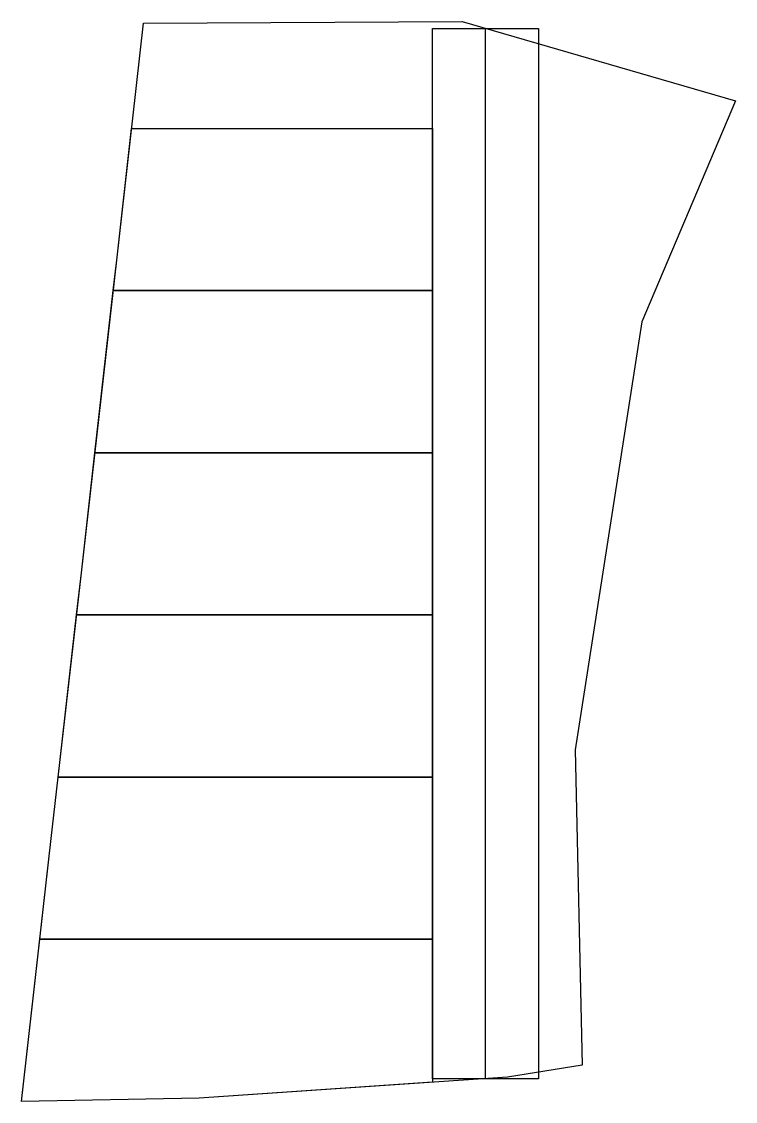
# Model space of a CAD drawing. Header units: feet. Extents: x 0 to 330, y 0 to 499.
import ezdxf

# ---------------------------------------------------------------- set-up
doc = ezdxf.new("R2010")
doc.units = ezdxf.units.FT
for name, color, linetype in [('CENTERLINE', 2, 'Continuous'), ('LOTS', 3, 'Continuous'), ('PARCEL', 5, 'Continuous'), ('ROADS', 1, 'Continuous')]:
    doc.layers.add(name, color=color, linetype=linetype)

msp = doc.modelspace()

# ---------------------------------------------------------------- linework, layer by layer
at = {"layer": 'CENTERLINE'}
msp.add_lwpolyline([(214.65, 10.49), (214.65, 496.28)], dxfattribs=at)
at = {"layer": 'LOTS'}
for points in [[(190.15, 375), (42.4, 375), (43.99, 389.12), (50.88, 450), (190.15, 450), (190.15, 375)], [(190.15, 300), (33.92, 300), (42.4, 375), (190.15, 375), (190.15, 300)], [(190.15, 225), (25.44, 225), (27.64, 244.52), (33.92, 300), (190.15, 300), (190.15, 225)], [(190.15, 150), (16.96, 150), (25.44, 225), (190.15, 225), (190.15, 150)], [(190.15, 75), (8.48, 75), (13.75, 121.61), (16.96, 150), (190.15, 150), (190.15, 75)], [(190.15, 8.83), (82.15, 1.53), (0, 0), (8.48, 75), (190.15, 75), (190.15, 8.83)]]:
    msp.add_lwpolyline(points, close=True, dxfattribs=at)
at = {"layer": 'PARCEL'}
msp.add_lwpolyline([(51.41, 454.73), (56.38, 498.67), (203.87, 499.41), (330.22, 462.75), (286.89, 360.6), (256.15, 162.64), (259.32, 16.8), (224.81, 11.18), (82.15, 1.53), (0, 0), (13.75, 121.61), (27.64, 244.52), (43.99, 389.12), (51.41, 454.73)], close=True, dxfattribs=at)
at = {"layer": 'ROADS'}
msp.add_lwpolyline([(190.15, 496.28), (239.15, 496.28), (239.15, 10.49), (190.15, 10.49), (190.15, 496.28)], close=True, dxfattribs=at)

doc.saveas('drawing.dxf')
